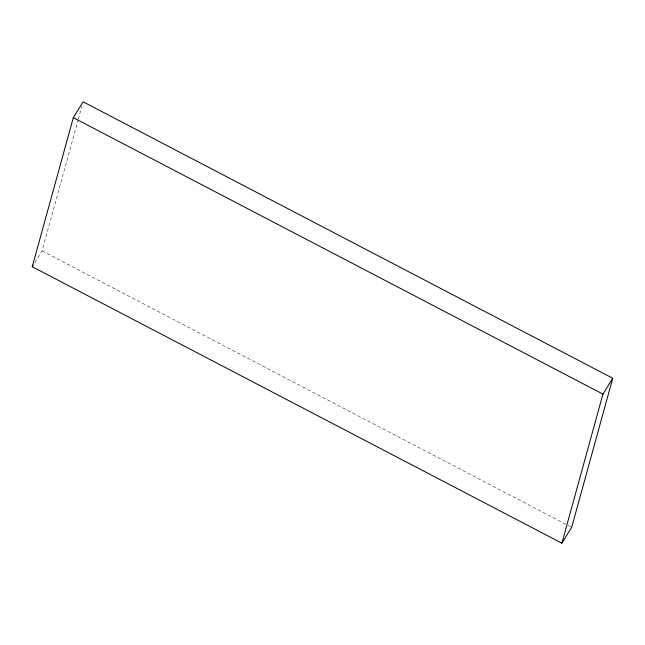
<?xml version="1.0" encoding="UTF-8"?>
<svg xmlns="http://www.w3.org/2000/svg" width="645" height="645" viewBox="0 0 645 645"><rect width="100%" height="100%" fill="white"/><g stroke="black" fill="none" stroke-linecap="round" stroke-linejoin="round"><path stroke-width="0.48" stroke-dasharray="3.23 2.42" d="M34.83 262.563L42.054 250.881L78.045 120.196M78.319 119.228L81.778 106.651M42.054 250.881L571.688 527.328"/><path stroke-width="0.97" d="M32.25 266.74L73.312 117.672L83.116 101.805L612.75 378.26L571.688 527.328L561.884 543.195L32.25 266.74L33.282 265.071M561.884 543.195L602.946 394.119L612.75 378.26M73.312 117.672L602.946 394.119"/></g></svg>
